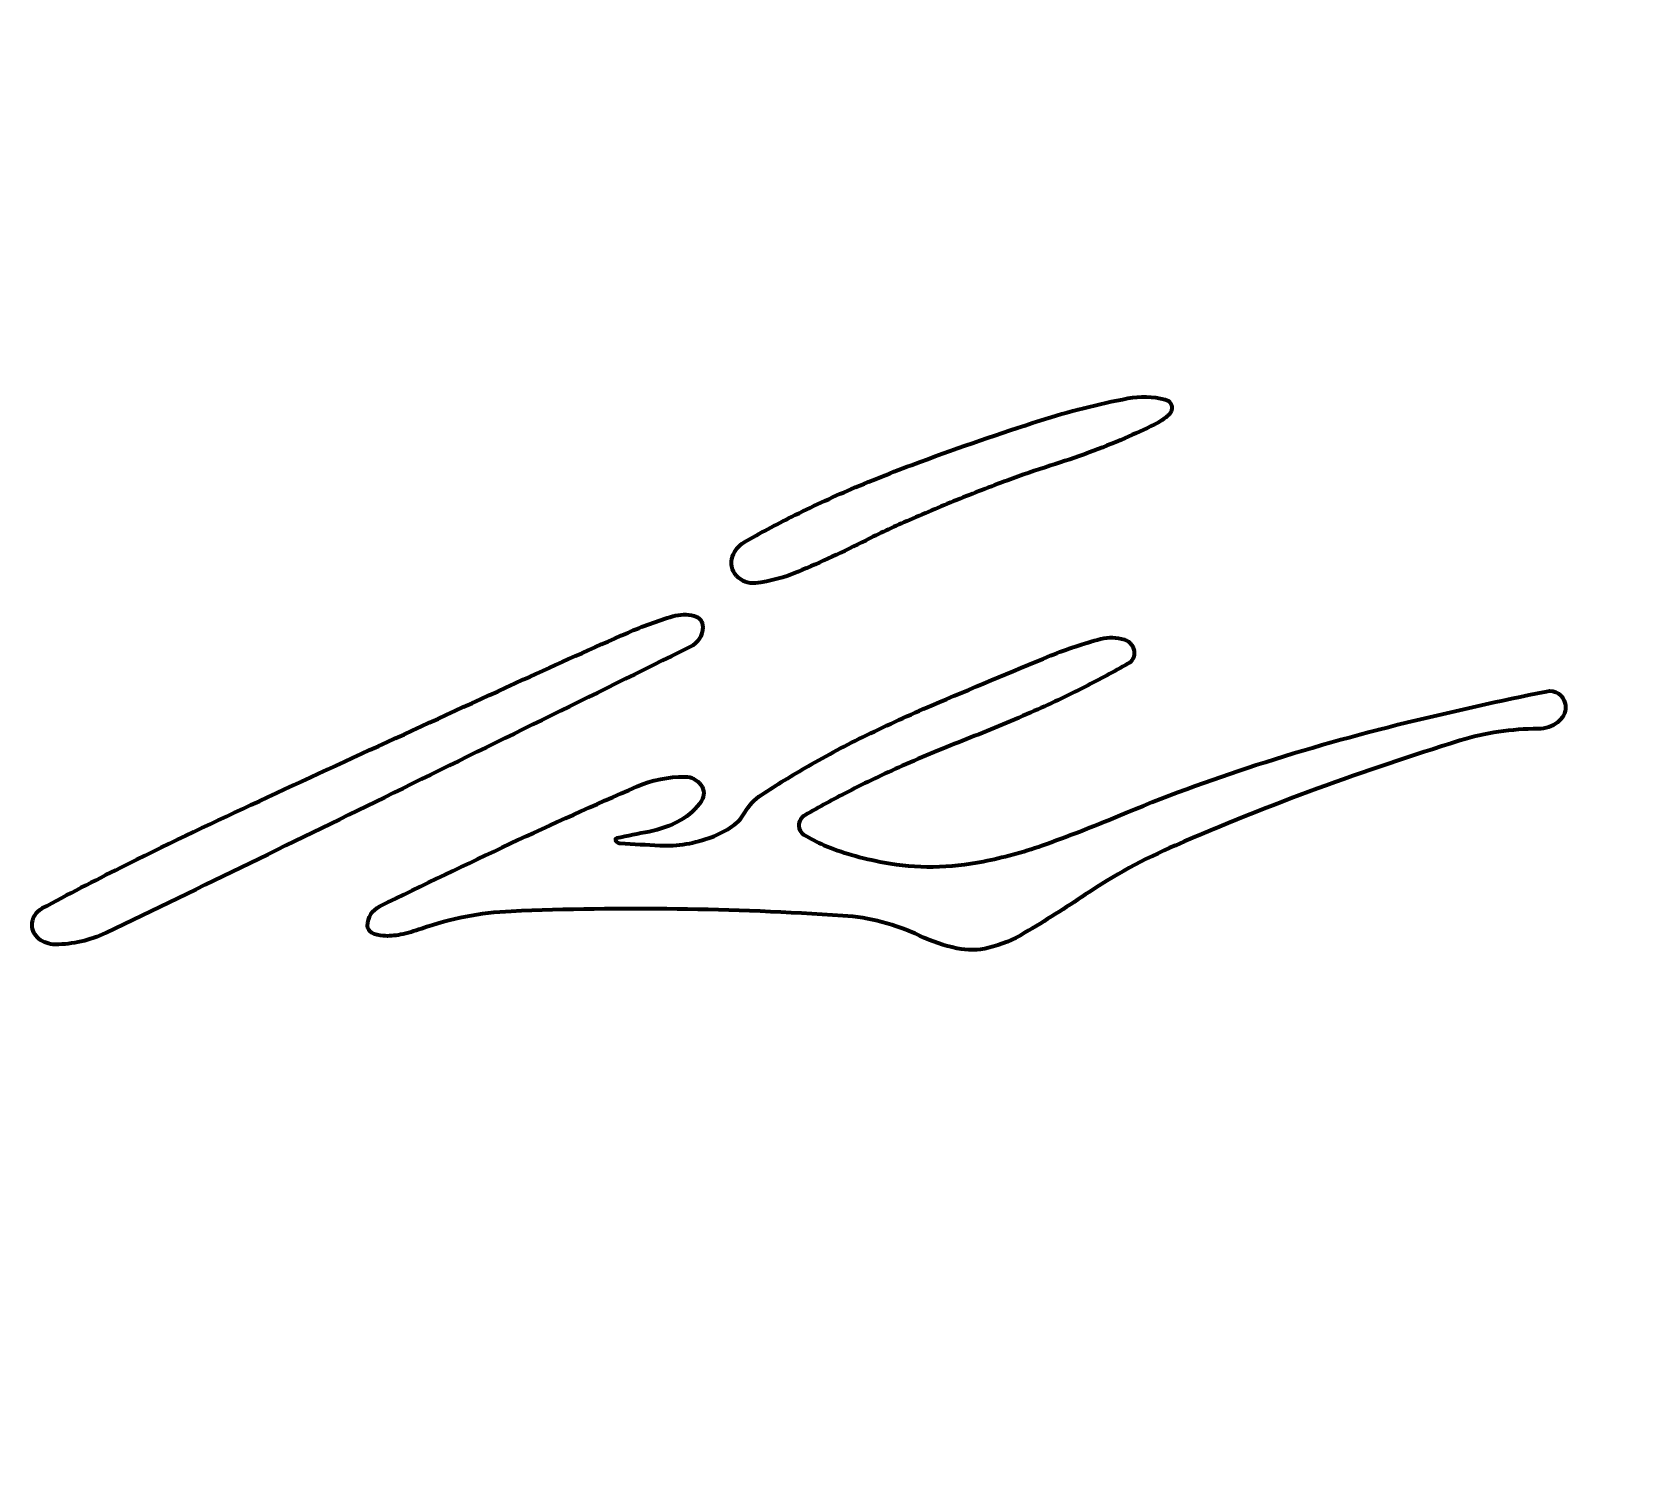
# Model space of a CAD drawing. Extents: x -683.2 to -647, y -482.4 to -428.5.
# Drawn here: x -659.275 to -656.97, y -455.29 to -453.237 of the extents above; entities that cross this region are included whole.
import ezdxf

# ---------------------------------------------------------------- set-up
doc = ezdxf.new("R2010")
doc.units = 0
doc.layers.add('layer0', color=255, linetype='CONTINUOUS', lineweight=100)

msp = doc.modelspace()

# ---------------------------------------------------------------- linework, layer by layer
at = {"layer": 'layer0'}
for points, knots in [([(-656.825, -452.773), (-656.7993, -452.7948), (-656.7736, -452.8165), (-656.7478, -452.8381), (-656.7478, -452.8381), (-656.721, -452.8607), (-656.6942, -452.8831), (-656.6674, -452.9055), (-656.6674, -452.9055), (-656.6432, -452.9258), (-656.6191, -452.9459), (-656.5949, -452.966), (-656.5949, -452.966), (-656.5786, -452.9796), (-656.5622, -452.9931), (-656.5457, -453.0066), (-656.5457, -453.0066), (-656.5251, -453.0234), (-656.5068, -453.0431), (-656.4916, -453.065), (-656.4916, -453.065), (-656.4761, -453.0872), (-656.4636, -453.1113), (-656.4545, -453.1368), (-656.4545, -453.1368), (-656.4413, -453.1734), (-656.4308, -453.2108), (-656.423, -453.2489), (-656.423, -453.2489), (-656.4083, -453.3203), (-656.3945, -453.3919), (-656.3816, -453.4637), (-656.3816, -453.4637), (-656.3713, -453.5208), (-656.3621, -453.5781), (-656.3539, -453.6355), (-656.3539, -453.6355), (-656.3469, -453.685), (-656.3412, -453.7346), (-656.337, -453.7844), (-656.337, -453.7844), (-656.3336, -453.8254), (-656.3315, -453.8664), (-656.3307, -453.9075), (-656.3307, -453.9075), (-656.3302, -453.9375), (-656.3322, -453.9674), (-656.3365, -453.9971), (-656.3365, -453.9971), (-656.3487, -454.0786), (-656.3693, -454.1586), (-656.3979, -454.2358), (-656.3979, -454.2358), (-656.4395, -454.3475), (-656.4849, -454.4576), (-656.5343, -454.566), (-656.5343, -454.566), (-656.5875, -454.6828), (-656.6448, -454.7976), (-656.7062, -454.9102), (-656.7062, -454.9102), (-656.7613, -455.0112), (-656.8214, -455.1094), (-656.8863, -455.2044), (-656.8863, -455.2044), (-656.916, -455.248), (-656.9454, -455.2918), (-656.9744, -455.3359), (-656.9744, -455.3359), (-656.9988, -455.3732), (-657.0228, -455.4108), (-657.0461, -455.4488), (-657.0461, -455.4488), (-657.0662, -455.4814), (-657.086, -455.5139), (-657.1057, -455.5466), (-657.1057, -455.5466), (-657.108, -455.5505), (-657.1073, -455.5554), (-657.104, -455.5584), (-657.104, -455.5584), (-657.1006, -455.5616), (-657.0955, -455.5621), (-657.0916, -455.5597), (-657.0916, -455.5597), (-657.0514, -455.5352), (-657.0113, -455.5106), (-656.9713, -455.4858), (-656.9713, -455.4858), (-656.925, -455.4573), (-656.8792, -455.4282), (-656.8337, -455.3985), (-656.8337, -455.3985), (-656.7798, -455.3635), (-656.7263, -455.328), (-656.673, -455.2922), (-656.673, -455.2922), (-656.5549, -455.2128), (-656.437, -455.1331), (-656.3192, -455.0532), (-656.3192, -455.0532), (-656.2731, -455.0218), (-656.2277, -454.9894), (-656.1832, -454.9558), (-656.1832, -454.9558), (-656.1599, -454.9384), (-656.1376, -454.9196), (-656.1165, -454.8997), (-656.1165, -454.8997), (-656.1163, -454.8995), (-656.1162, -454.8994), (-656.1161, -454.8993), (-656.1161, -454.8993), (-656.1087, -454.8919), (-656.1087, -454.88), (-656.1161, -454.8727), (-656.1161, -454.8727), (-656.1206, -454.8681), (-656.1277, -454.8672), (-656.1333, -454.8703), (-656.1333, -454.8703), (-656.1683, -454.8899), (-656.2031, -454.9097), (-656.2377, -454.9298), (-656.2377, -454.9298), (-656.279, -454.9538), (-656.3198, -454.9786), (-656.36, -455.0042), (-656.36, -455.0042), (-656.4074, -455.0343), (-656.4545, -455.0651), (-656.5012, -455.0964), (-656.5012, -455.0964), (-656.5474, -455.1274), (-656.594, -455.1581), (-656.6408, -455.1882), (-656.6408, -455.1882), (-656.6796, -455.2132), (-656.7187, -455.2375), (-656.7582, -455.2612), (-656.7582, -455.2612), (-656.7908, -455.2807), (-656.8235, -455.3), (-656.8563, -455.3192), (-656.8563, -455.3192), (-656.8572, -455.3197), (-656.8582, -455.3199), (-656.8593, -455.3199), (-656.8593, -455.3199), (-656.8623, -455.3198), (-656.8647, -455.3173), (-656.8646, -455.3142), (-656.8646, -455.3142), (-656.8643, -455.3079), (-656.8622, -455.3017), (-656.8586, -455.2966), (-656.8586, -455.2966), (-656.8402, -455.2708), (-656.8217, -455.2452), (-656.803, -455.2198), (-656.803, -455.2198), (-656.781, -455.1898), (-656.7586, -455.16), (-656.7358, -455.1306), (-656.7358, -455.1306), (-656.7096, -455.0968), (-656.683, -455.0633), (-656.6562, -455.03), (-656.6562, -455.03), (-656.5775, -454.9321), (-656.4907, -454.8409), (-656.3967, -454.7574), (-656.3967, -454.7574), (-656.2935, -454.6656), (-656.1846, -454.5804), (-656.0707, -454.5022), (-656.0707, -454.5022), (-655.9645, -454.4293), (-655.8537, -454.3632), (-655.739, -454.3044), (-655.739, -454.3044), (-655.6538, -454.2607), (-655.5624, -454.2303), (-655.468, -454.2143), (-655.468, -454.2143), (-655.4486, -454.211), (-655.429, -454.2093), (-655.4092, -454.2093), (-655.4092, -454.2093), (-655.3951, -454.2092), (-655.381, -454.2122), (-655.3681, -454.218), (-655.3681, -454.218), (-655.3547, -454.2242), (-655.3426, -454.2329), (-655.3326, -454.2437), (-655.3326, -454.2437), (-655.3177, -454.2598), (-655.304, -454.2767), (-655.2913, -454.2945), (-655.2913, -454.2945), (-655.2509, -454.3515), (-655.2138, -454.4107), (-655.1802, -454.4719), (-655.1802, -454.4719), (-655.1287, -454.5657), (-655.0788, -454.6604), (-655.0305, -454.756), (-655.0305, -454.756), (-654.9828, -454.8503), (-654.9365, -454.9454), (-654.8917, -455.0411), (-654.8917, -455.0411), (-654.8683, -455.091), (-654.8495, -455.1429), (-654.8355, -455.1961), (-654.8355, -455.1961), (-654.8292, -455.2201), (-654.8209, -455.2435), (-654.8105, -455.266), (-654.8105, -455.266), (-654.7982, -455.2929), (-654.7844, -455.3192), (-654.7693, -455.3447), (-654.7693, -455.3447), (-654.7535, -455.3716), (-654.7363, -455.3978), (-654.7179, -455.423), (-654.7179, -455.423), (-654.7003, -455.4471), (-654.6814, -455.4702), (-654.6612, -455.4921), (-654.6612, -455.4921), (-654.6195, -455.5373), (-654.5812, -455.5855), (-654.5465, -455.6364), (-654.5465, -455.6364), (-654.5177, -455.6785), (-654.4944, -455.7242), (-654.4773, -455.7722), (-654.4773, -455.7722), (-654.4589, -455.8235), (-654.4466, -455.8766), (-654.4404, -455.9307), (-654.4404, -455.9307), (-654.4323, -456.0029), (-654.4276, -456.0754), (-654.4265, -456.148), (-654.4265, -456.148), (-654.4258, -456.1967), (-654.4248, -456.2455), (-654.4235, -456.2942), (-654.4235, -456.2942), (-654.4214, -456.3709), (-654.4191, -456.4477), (-654.4168, -456.5244), (-654.4168, -456.5244), (-654.4141, -456.6115), (-654.4113, -456.6985), (-654.4083, -456.7855), (-654.4083, -456.7855), (-654.4053, -456.8712), (-654.4022, -456.957), (-654.399, -457.0428), (-654.399, -457.0428), (-654.3951, -457.1467), (-654.3907, -457.2505), (-654.3858, -457.3543), (-654.3858, -457.3543), (-654.3835, -457.4039), (-654.3796, -457.4535), (-654.3741, -457.5028), (-654.3741, -457.5028), (-654.373, -457.5131), (-654.368, -457.5226), (-654.3603, -457.5295), (-654.3603, -457.5295), (-654.3565, -457.5328), (-654.3508, -457.5325), (-654.3475, -457.5287), (-654.3475, -457.5287), (-654.3464, -457.5276), (-654.3458, -457.5262), (-654.3454, -457.5246), (-654.3454, -457.5246), (-654.3392, -457.4963), (-654.3355, -457.4675), (-654.3343, -457.4385), (-654.3343, -457.4385), (-654.3316, -457.373), (-654.3296, -457.3075), (-654.3282, -457.242), (-654.3282, -457.242), (-654.3265, -457.1638), (-654.3257, -457.0857), (-654.3259, -457.0075), (-654.3259, -457.0075), (-654.3262, -456.9236), (-654.3271, -456.8397), (-654.329, -456.7558)], [0, 0, 0, 0, 0.013333, 0.013333, 0.013333, 0.013333, 0.026667, 0.026667, 0.026667, 0.026667, 0.04, 0.04, 0.04, 0.04, 0.053333, 0.053333, 0.053333, 0.053333, 0.066667, 0.066667, 0.066667, 0.066667, 0.08, 0.08, 0.08, 0.08, 0.093333, 0.093333, 0.093333, 0.093333, 0.106667, 0.106667, 0.106667, 0.106667, 0.12, 0.12, 0.12, 0.12, 0.133333, 0.133333, 0.133333, 0.133333, 0.146667, 0.146667, 0.146667, 0.146667, 0.16, 0.16, 0.16, 0.16, 0.173333, 0.173333, 0.173333, 0.173333, 0.186667, 0.186667, 0.186667, 0.186667, 0.2, 0.2, 0.2, 0.2, 0.213333, 0.213333, 0.213333, 0.213333, 0.226667, 0.226667, 0.226667, 0.226667, 0.24, 0.24, 0.24, 0.24, 0.253333, 0.253333, 0.253333, 0.253333, 0.266667, 0.266667, 0.266667, 0.266667, 0.28, 0.28, 0.28, 0.28, 0.293333, 0.293333, 0.293333, 0.293333, 0.306667, 0.306667, 0.306667, 0.306667, 0.32, 0.32, 0.32, 0.32, 0.333333, 0.333333, 0.333333, 0.333333, 0.346667, 0.346667, 0.346667, 0.346667, 0.36, 0.36, 0.36, 0.36, 0.373333, 0.373333, 0.373333, 0.373333, 0.386667, 0.386667, 0.386667, 0.386667, 0.4, 0.4, 0.4, 0.4, 0.413333, 0.413333, 0.413333, 0.413333, 0.426667, 0.426667, 0.426667, 0.426667, 0.44, 0.44, 0.44, 0.44, 0.453333, 0.453333, 0.453333, 0.453333, 0.466667, 0.466667, 0.466667, 0.466667, 0.48, 0.48, 0.48, 0.48, 0.493333, 0.493333, 0.493333, 0.493333, 0.506667, 0.506667, 0.506667, 0.506667, 0.52, 0.52, 0.52, 0.52, 0.533333, 0.533333, 0.533333, 0.533333, 0.546667, 0.546667, 0.546667, 0.546667, 0.56, 0.56, 0.56, 0.56, 0.573333, 0.573333, 0.573333, 0.573333, 0.586667, 0.586667, 0.586667, 0.586667, 0.6, 0.6, 0.6, 0.6, 0.613333, 0.613333, 0.613333, 0.613333, 0.626667, 0.626667, 0.626667, 0.626667, 0.64, 0.64, 0.64, 0.64, 0.653333, 0.653333, 0.653333, 0.653333, 0.666667, 0.666667, 0.666667, 0.666667, 0.68, 0.68, 0.68, 0.68, 0.693333, 0.693333, 0.693333, 0.693333, 0.706667, 0.706667, 0.706667, 0.706667, 0.72, 0.72, 0.72, 0.72, 0.733333, 0.733333, 0.733333, 0.733333, 0.746667, 0.746667, 0.746667, 0.746667, 0.76, 0.76, 0.76, 0.76, 0.773333, 0.773333, 0.773333, 0.773333, 0.786667, 0.786667, 0.786667, 0.786667, 0.8, 0.8, 0.8, 0.8, 0.813333, 0.813333, 0.813333, 0.813333, 0.826667, 0.826667, 0.826667, 0.826667, 0.84, 0.84, 0.84, 0.84, 0.853333, 0.853333, 0.853333, 0.853333, 0.866667, 0.866667, 0.866667, 0.866667, 0.88, 0.88, 0.88, 0.88, 0.893333, 0.893333, 0.893333, 0.893333, 0.906667, 0.906667, 0.906667, 0.906667, 0.92, 0.92, 0.92, 0.92, 0.933333, 0.933333, 0.933333, 0.933333, 0.946667, 0.946667, 0.946667, 0.946667, 0.96, 0.96, 0.96, 0.96, 0.973333, 0.973333, 0.973333, 0.973333, 0.986667, 0.986667, 0.986667, 0.986667, 1, 1, 1, 1]), ([(-658.2629, -454.0181), (-658.256, -454.0259), (-658.2458, -454.0298), (-658.2355, -454.0286), (-658.2355, -454.0286), (-658.2145, -454.0261), (-658.194, -454.0206), (-658.1745, -454.0124), (-658.1745, -454.0124), (-658.1416, -453.9984), (-658.1091, -453.9834), (-658.0772, -453.9673), (-658.0772, -453.9673), (-658.0579, -453.9576), (-658.0383, -453.9484), (-658.0184, -453.9396), (-658.0184, -453.9396), (-657.9946, -453.9292), (-657.9707, -453.9191), (-657.9466, -453.9093), (-657.9466, -453.9093), (-657.9225, -453.8996), (-657.8983, -453.8902), (-657.8738, -453.8811), (-657.8738, -453.8811), (-657.8534, -453.8735), (-657.8327, -453.8665), (-657.8119, -453.8599), (-657.8119, -453.8599), (-657.7934, -453.8541), (-657.775, -453.8479), (-657.7568, -453.8412), (-657.7568, -453.8412), (-657.7394, -453.8347), (-657.7221, -453.8279), (-657.7051, -453.8205), (-657.7051, -453.8205), (-657.6907, -453.8143), (-657.6764, -453.8077), (-657.6623, -453.8008), (-657.6623, -453.8008), (-657.6547, -453.797), (-657.6478, -453.7922), (-657.6415, -453.7864), (-657.6415, -453.7864), (-657.6398, -453.7848), (-657.6385, -453.7826), (-657.6379, -453.7802), (-657.6379, -453.7802), (-657.6361, -453.7735), (-657.6402, -453.7665), (-657.647, -453.7648), (-657.647, -453.7648), (-657.6646, -453.7603), (-657.6829, -453.7598), (-657.7006, -453.7631), (-657.7006, -453.7631), (-657.7432, -453.7712), (-657.7853, -453.7819), (-657.8266, -453.7951), (-657.8266, -453.7951), (-657.8845, -453.8135), (-657.9419, -453.8333), (-657.9989, -453.8543), (-657.9989, -453.8543), (-658.0322, -453.8667), (-658.0652, -453.8798), (-658.0979, -453.8936), (-658.0979, -453.8936), (-658.1269, -453.9059), (-658.1555, -453.9191), (-658.1836, -453.9333), (-658.1836, -453.9333), (-658.2065, -453.9449), (-658.2292, -453.957), (-658.2516, -453.9697), (-658.2516, -453.9697), (-658.2596, -453.9742), (-658.2656, -453.9815), (-658.2685, -453.9902), (-658.2685, -453.9902), (-658.2717, -453.9998), (-658.2695, -454.0105), (-658.2629, -454.0181), (-658.2629, -454.0181), (-658.2629, -454.0181), (-658.2629, -454.0181), (-658.2629, -454.0181)], [0, 0, 0, 0, 0.045455, 0.045455, 0.045455, 0.045455, 0.090909, 0.090909, 0.090909, 0.090909, 0.136364, 0.136364, 0.136364, 0.136364, 0.181818, 0.181818, 0.181818, 0.181818, 0.227273, 0.227273, 0.227273, 0.227273, 0.272727, 0.272727, 0.272727, 0.272727, 0.318182, 0.318182, 0.318182, 0.318182, 0.363636, 0.363636, 0.363636, 0.363636, 0.409091, 0.409091, 0.409091, 0.409091, 0.454545, 0.454545, 0.454545, 0.454545, 0.5, 0.5, 0.5, 0.5, 0.545455, 0.545455, 0.545455, 0.545455, 0.590909, 0.590909, 0.590909, 0.590909, 0.636364, 0.636364, 0.636364, 0.636364, 0.681818, 0.681818, 0.681818, 0.681818, 0.727273, 0.727273, 0.727273, 0.727273, 0.772727, 0.772727, 0.772727, 0.772727, 0.818182, 0.818182, 0.818182, 0.818182, 0.863636, 0.863636, 0.863636, 0.863636, 0.909091, 0.909091, 0.909091, 0.909091, 0.954545, 0.954545, 0.954545, 0.954545, 1, 1, 1, 1]), ([(-658.3294, -454.1203), (-658.3185, -454.1149), (-658.3115, -454.1039), (-658.3113, -454.0917), (-658.3113, -454.0917), (-658.3112, -454.0841), (-658.3163, -454.0774), (-658.3238, -454.0755), (-658.3238, -454.0755), (-658.3338, -454.0731), (-658.3444, -454.0733), (-658.3542, -454.0762), (-658.3542, -454.0762), (-658.3763, -454.0826), (-658.3979, -454.0905), (-658.4189, -454.0999), (-658.4189, -454.0999), (-658.4691, -454.122), (-658.5192, -454.1445), (-658.569, -454.1673), (-658.569, -454.1673), (-658.6996, -454.2271), (-658.83, -454.287), (-658.9603, -454.3473), (-658.9603, -454.3473), (-659.023, -454.3763), (-659.0853, -454.4063), (-659.1471, -454.4372), (-659.1471, -454.4372), (-659.1851, -454.4561), (-659.2227, -454.4757), (-659.2601, -454.4958), (-659.2601, -454.4958), (-659.269, -454.5006), (-659.2745, -454.5099), (-659.2745, -454.52), (-659.2745, -454.52), (-659.2745, -454.5236), (-659.2736, -454.5273), (-659.272, -454.5305), (-659.272, -454.5305), (-659.2702, -454.534), (-659.2678, -454.5371), (-659.2648, -454.5396), (-659.2648, -454.5396), (-659.2615, -454.5422), (-659.2579, -454.5443), (-659.254, -454.5456), (-659.254, -454.5456), (-659.2499, -454.547), (-659.2456, -454.5477), (-659.2413, -454.5477), (-659.2413, -454.5477), (-659.2161, -454.5477), (-659.1913, -454.5421), (-659.1687, -454.5311), (-659.1687, -454.5311), (-659.0308, -454.4645), (-658.8931, -454.3975), (-658.7556, -454.3301), (-658.7556, -454.3301), (-658.6134, -454.2604), (-658.4714, -454.1905), (-658.3294, -454.1203), (-658.3294, -454.1203), (-658.3294, -454.1203), (-658.3294, -454.1203), (-658.3294, -454.1203)], [0, 0, 0, 0, 0.058824, 0.058824, 0.058824, 0.058824, 0.117647, 0.117647, 0.117647, 0.117647, 0.176471, 0.176471, 0.176471, 0.176471, 0.235294, 0.235294, 0.235294, 0.235294, 0.294118, 0.294118, 0.294118, 0.294118, 0.352941, 0.352941, 0.352941, 0.352941, 0.411765, 0.411765, 0.411765, 0.411765, 0.470588, 0.470588, 0.470588, 0.470588, 0.529412, 0.529412, 0.529412, 0.529412, 0.588235, 0.588235, 0.588235, 0.588235, 0.647059, 0.647059, 0.647059, 0.647059, 0.705882, 0.705882, 0.705882, 0.705882, 0.764706, 0.764706, 0.764706, 0.764706, 0.823529, 0.823529, 0.823529, 0.823529, 0.882353, 0.882353, 0.882353, 0.882353, 0.941176, 0.941176, 0.941176, 0.941176, 1, 1, 1, 1]), ([(-657.9459, -454.5534), (-657.9311, -454.5565), (-657.9158, -454.5563), (-657.9012, -454.5527), (-657.9012, -454.5527), (-657.8828, -454.5481), (-657.8652, -454.5409), (-657.849, -454.5312), (-657.849, -454.5312), (-657.8194, -454.5136), (-657.7903, -454.4953), (-657.7618, -454.4761), (-657.7618, -454.4761), (-657.7209, -454.4486), (-657.6776, -454.425), (-657.6324, -454.4054), (-657.6324, -454.4054), (-657.5652, -454.3762), (-657.4971, -454.3491), (-657.4284, -454.3239), (-657.4284, -454.3239), (-657.3608, -454.2991), (-657.2925, -454.2762), (-657.2238, -454.2549), (-657.2238, -454.2549), (-657.1873, -454.2437), (-657.1494, -454.238), (-657.1113, -454.238), (-657.1113, -454.238), (-657.1062, -454.238), (-657.1011, -454.2372), (-657.0963, -454.2356), (-657.0963, -454.2356), (-657.0916, -454.2341), (-657.0873, -454.2318), (-657.0835, -454.2288), (-657.0835, -454.2288), (-657.08, -454.226), (-657.0771, -454.2225), (-657.075, -454.2186), (-657.075, -454.2186), (-657.073, -454.2149), (-657.072, -454.2108), (-657.072, -454.2066), (-657.072, -454.2066), (-657.072, -454.2051), (-657.0721, -454.2036), (-657.0724, -454.2021), (-657.0724, -454.2021), (-657.075, -454.1896), (-657.0872, -454.1815), (-657.0996, -454.1841), (-657.0996, -454.1841), (-657.1664, -454.1976), (-657.2328, -454.2125), (-657.299, -454.2286), (-657.299, -454.2286), (-657.3722, -454.2464), (-657.4448, -454.2669), (-657.5165, -454.2899), (-657.5165, -454.2899), (-657.5837, -454.3116), (-657.65, -454.3361), (-657.7151, -454.3634), (-657.7151, -454.3634), (-657.751, -454.3785), (-657.7874, -454.3925), (-657.8241, -454.4055), (-657.8241, -454.4055), (-657.8516, -454.4151), (-657.8798, -454.4228), (-657.9083, -454.4284), (-657.9083, -454.4284), (-657.9321, -454.4332), (-657.9562, -454.4357), (-657.9805, -454.436), (-657.9805, -454.436), (-658.004, -454.4363), (-658.0275, -454.4343), (-658.0506, -454.43), (-658.0506, -454.43), (-658.0664, -454.427), (-658.0821, -454.4233), (-658.0976, -454.419), (-658.0976, -454.419), (-658.1111, -454.4152), (-658.1243, -454.4105), (-658.1372, -454.405), (-658.1372, -454.405), (-658.1472, -454.4007), (-658.1567, -454.3957), (-658.166, -454.3901), (-658.166, -454.3901), (-658.1705, -454.3873), (-658.1733, -454.3824), (-658.1733, -454.3771), (-658.1733, -454.3771), (-658.1733, -454.3708), (-658.1699, -454.3649), (-658.1643, -454.3618), (-658.1643, -454.3618), (-658.1439, -454.3502), (-658.1233, -454.3391), (-658.1025, -454.3283), (-658.1025, -454.3283), (-658.077, -454.3152), (-658.051, -454.3028), (-658.0247, -454.2912), (-658.0247, -454.2912), (-657.9941, -454.2778), (-657.9634, -454.265), (-657.9324, -454.2528), (-657.9324, -454.2528), (-657.9013, -454.2406), (-657.8705, -454.2279), (-657.84, -454.2145), (-657.84, -454.2145), (-657.8137, -454.203), (-657.7878, -454.1906), (-657.7622, -454.1776), (-657.7622, -454.1776), (-657.7413, -454.1668), (-657.7206, -454.1558), (-657.7002, -454.1443), (-657.7002, -454.1443), (-657.6948, -454.1412), (-657.6915, -454.1355), (-657.6915, -454.1293), (-657.6915, -454.1293), (-657.6915, -454.1204), (-657.6972, -454.1125), (-657.7057, -454.1098), (-657.7057, -454.1098), (-657.7166, -454.1063), (-657.7284, -454.106), (-657.7396, -454.1088), (-657.7396, -454.1088), (-657.7642, -454.1152), (-657.7883, -454.1232), (-657.8118, -454.1328), (-657.8118, -454.1328), (-657.8688, -454.1563), (-657.9257, -454.1801), (-657.9825, -454.2043), (-657.9825, -454.2043), (-658.0141, -454.2178), (-658.0454, -454.2321), (-658.0763, -454.2472), (-658.0763, -454.2472), (-658.1047, -454.2611), (-658.1326, -454.2759), (-658.1601, -454.2917), (-658.1601, -454.2917), (-658.1827, -454.3047), (-658.2051, -454.3183), (-658.2269, -454.3326), (-658.2269, -454.3326), (-658.2369, -454.3391), (-658.2451, -454.3479), (-658.2509, -454.3582), (-658.2509, -454.3582), (-658.2552, -454.3661), (-658.2614, -454.3727), (-658.2688, -454.3778), (-658.2688, -454.3778), (-658.2781, -454.3841), (-658.2881, -454.3894), (-658.2987, -454.3935), (-658.2987, -454.3935), (-658.3105, -454.398), (-658.3227, -454.4013), (-658.3351, -454.4033), (-658.3351, -454.4033), (-658.3476, -454.4053), (-658.3602, -454.406), (-658.3729, -454.4054), (-658.3729, -454.4054), (-658.3918, -454.4044), (-658.4109, -454.4034), (-658.4299, -454.4023), (-658.4299, -454.4023), (-658.4324, -454.4022), (-658.4348, -454.4009), (-658.4363, -454.3989), (-658.4363, -454.3989), (-658.4366, -454.3987), (-658.4368, -454.3983), (-658.4368, -454.3979), (-658.4368, -454.3979), (-658.4371, -454.3966), (-658.4363, -454.3953), (-658.4349, -454.3951), (-658.4349, -454.3951), (-658.4194, -454.3919), (-658.4039, -454.3888), (-658.3884, -454.3858), (-658.3884, -454.3858), (-658.3726, -454.3828), (-658.3574, -454.3772), (-658.3434, -454.3694), (-658.3434, -454.3694), (-658.3312, -454.3626), (-658.3208, -454.353), (-658.3131, -454.3413), (-658.3131, -454.3413), (-658.3086, -454.3343), (-658.3088, -454.3252), (-658.3138, -454.3184), (-658.3138, -454.3184), (-658.3192, -454.3111), (-658.3276, -454.3068), (-658.3367, -454.3067), (-658.3367, -454.3067), (-658.3606, -454.3066), (-658.3843, -454.3115), (-658.4062, -454.321), (-658.4062, -454.321), (-658.467, -454.3474), (-658.5275, -454.3747), (-658.5875, -454.4029), (-658.5875, -454.4029), (-658.6503, -454.4324), (-658.713, -454.4624), (-658.7753, -454.4929), (-658.7753, -454.4929), (-658.7859, -454.4981), (-658.7927, -454.5089), (-658.7927, -454.5208), (-658.7927, -454.5208), (-658.7927, -454.525), (-658.7904, -454.5289), (-658.7867, -454.5309), (-658.7867, -454.5309), (-658.7817, -454.5336), (-658.7761, -454.5351), (-658.7704, -454.5354), (-658.7704, -454.5354), (-658.7621, -454.5359), (-658.7538, -454.5353), (-658.7456, -454.5336), (-658.7456, -454.5336), (-658.7353, -454.5314), (-658.7252, -454.5286), (-658.7153, -454.5251), (-658.7153, -454.5251), (-658.6738, -454.5105), (-658.6305, -454.5021), (-658.5865, -454.5002), (-658.5865, -454.5002), (-658.5071, -454.4968), (-658.4276, -454.4957), (-658.3481, -454.4968), (-658.3481, -454.4968), (-658.2687, -454.498), (-658.1893, -454.5012), (-658.1101, -454.5064), (-658.1101, -454.5064), (-658.0718, -454.509), (-658.0342, -454.5188), (-657.9995, -454.5352), (-657.9995, -454.5352), (-657.9824, -454.5433), (-657.9644, -454.5494), (-657.9459, -454.5534), (-657.9459, -454.5534), (-657.9459, -454.5534), (-657.9459, -454.5534), (-657.9459, -454.5534)], [0, 0, 0, 0, 0.014925, 0.014925, 0.014925, 0.014925, 0.029851, 0.029851, 0.029851, 0.029851, 0.044776, 0.044776, 0.044776, 0.044776, 0.059701, 0.059701, 0.059701, 0.059701, 0.074627, 0.074627, 0.074627, 0.074627, 0.089552, 0.089552, 0.089552, 0.089552, 0.104478, 0.104478, 0.104478, 0.104478, 0.119403, 0.119403, 0.119403, 0.119403, 0.134328, 0.134328, 0.134328, 0.134328, 0.149254, 0.149254, 0.149254, 0.149254, 0.164179, 0.164179, 0.164179, 0.164179, 0.179104, 0.179104, 0.179104, 0.179104, 0.19403, 0.19403, 0.19403, 0.19403, 0.208955, 0.208955, 0.208955, 0.208955, 0.223881, 0.223881, 0.223881, 0.223881, 0.238806, 0.238806, 0.238806, 0.238806, 0.253731, 0.253731, 0.253731, 0.253731, 0.268657, 0.268657, 0.268657, 0.268657, 0.283582, 0.283582, 0.283582, 0.283582, 0.298507, 0.298507, 0.298507, 0.298507, 0.313433, 0.313433, 0.313433, 0.313433, 0.328358, 0.328358, 0.328358, 0.328358, 0.343284, 0.343284, 0.343284, 0.343284, 0.358209, 0.358209, 0.358209, 0.358209, 0.373134, 0.373134, 0.373134, 0.373134, 0.38806, 0.38806, 0.38806, 0.38806, 0.402985, 0.402985, 0.402985, 0.402985, 0.41791, 0.41791, 0.41791, 0.41791, 0.432836, 0.432836, 0.432836, 0.432836, 0.447761, 0.447761, 0.447761, 0.447761, 0.462687, 0.462687, 0.462687, 0.462687, 0.477612, 0.477612, 0.477612, 0.477612, 0.492537, 0.492537, 0.492537, 0.492537, 0.507463, 0.507463, 0.507463, 0.507463, 0.522388, 0.522388, 0.522388, 0.522388, 0.537313, 0.537313, 0.537313, 0.537313, 0.552239, 0.552239, 0.552239, 0.552239, 0.567164, 0.567164, 0.567164, 0.567164, 0.58209, 0.58209, 0.58209, 0.58209, 0.597015, 0.597015, 0.597015, 0.597015, 0.61194, 0.61194, 0.61194, 0.61194, 0.626866, 0.626866, 0.626866, 0.626866, 0.641791, 0.641791, 0.641791, 0.641791, 0.656716, 0.656716, 0.656716, 0.656716, 0.671642, 0.671642, 0.671642, 0.671642, 0.686567, 0.686567, 0.686567, 0.686567, 0.701493, 0.701493, 0.701493, 0.701493, 0.716418, 0.716418, 0.716418, 0.716418, 0.731343, 0.731343, 0.731343, 0.731343, 0.746269, 0.746269, 0.746269, 0.746269, 0.761194, 0.761194, 0.761194, 0.761194, 0.776119, 0.776119, 0.776119, 0.776119, 0.791045, 0.791045, 0.791045, 0.791045, 0.80597, 0.80597, 0.80597, 0.80597, 0.820896, 0.820896, 0.820896, 0.820896, 0.835821, 0.835821, 0.835821, 0.835821, 0.850746, 0.850746, 0.850746, 0.850746, 0.865672, 0.865672, 0.865672, 0.865672, 0.880597, 0.880597, 0.880597, 0.880597, 0.895522, 0.895522, 0.895522, 0.895522, 0.910448, 0.910448, 0.910448, 0.910448, 0.925373, 0.925373, 0.925373, 0.925373, 0.940298, 0.940298, 0.940298, 0.940298, 0.955224, 0.955224, 0.955224, 0.955224, 0.970149, 0.970149, 0.970149, 0.970149, 0.985075, 0.985075, 0.985075, 0.985075, 1, 1, 1, 1])]:
    msp.add_open_spline(points, degree=3, knots=knots, dxfattribs=at)

doc.saveas('drawing.dxf')
